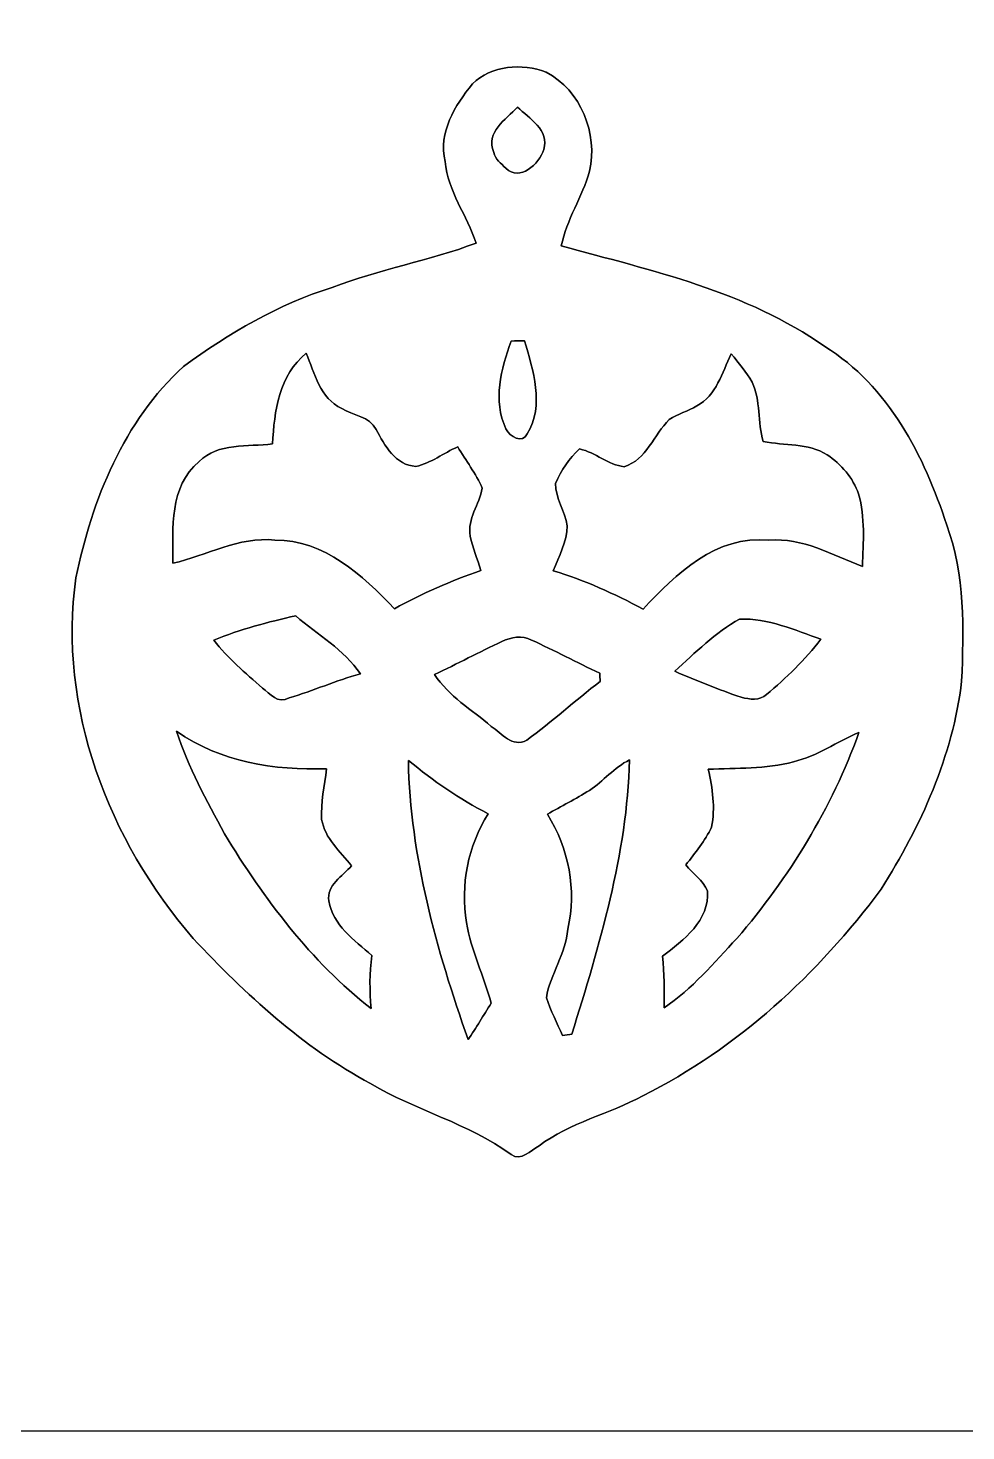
# Model space of a CAD drawing. Header units: centimetres. Extents: x -16.8 to 16.8, y -16.7 to 16.7.
# Drawn here: x -5.11 to 5.67, y -16.67 to -0.55 of the extents above; entities that cross this region are included whole.
import ezdxf

# ---------------------------------------------------------------- set-up
doc = ezdxf.new("R2010")
doc.units = ezdxf.units.CM
doc.header["$MEASUREMENT"] = 0
doc.layers.add('Layer 1', color=7, linetype='Continuous')

msp = doc.modelspace()

# ---------------------------------------------------------------- linework, layer by layer
at = {"layer": 'Layer 1', "color": 7}
for points, knots in [([(-16.77458, 16.66875), (-16.77458, 16.66875), (16.77458, 16.66875), (16.77458, 16.66875), (16.77458, 16.66875), (16.77458, 16.66875), (16.77458, -16.66875), (16.77458, -16.66875), (16.77458, -16.66875), (16.77458, -16.66875), (-16.77458, -16.66875), (-16.77458, -16.66875), (-16.77458, -16.66875), (-16.77458, -16.66875), (-16.77458, 16.66875), (-16.77458, 16.66875), (-16.77458, 16.66875), (-16.77458, 16.66875), (-16.77458, 16.66875), (-16.77458, 16.66875)], [0, 0, 0, 0, 0.16666667, 0.16666667, 0.16666667, 0.16666667, 0.33333333, 0.33333333, 0.33333333, 0.33333333, 0.5, 0.5, 0.5, 0.5, 0.66666667, 0.66666667, 0.66666667, 0.66666667, 1, 1, 1, 1]), ([(-0.00494, -1.1938), (-0.2032, -1.44286), (-0.39829, -1.74801), (-0.31785, -2.08421), (-0.31785, -2.08421), (-0.28504, -2.42641), (-0.06668, -2.70334), (0.03845, -3.02189), (0.03845, -3.02189), (-0.50271, -3.22509), (-1.07597, -3.32423), (-1.61608, -3.53166), (-1.61608, -3.53166), (-2.23591, -3.72428), (-2.80176, -4.058), (-3.32352, -4.43794), (-3.32352, -4.43794), (-4.01179, -5.06624), (-4.37727, -5.97006), (-4.56071, -6.86647), (-4.56071, -6.86647), (-4.77626, -8.36048), (-4.18359, -9.8866), (-3.21345, -11.01055), (-3.21345, -11.01055), (-2.61373, -11.65331), (-1.95545, -12.25867), (-1.17546, -12.67777), (-1.17546, -12.67777), (-0.65476, -12.98681), (-0.05398, -13.13321), (0.43956, -13.49234), (0.43956, -13.49234), (0.55457, -13.58089), (0.66252, -13.44048), (0.76129, -13.39321), (0.76129, -13.39321), (1.11972, -13.1251), (1.56669, -13.03055), (1.95474, -12.81818), (1.95474, -12.81818), (3.04729, -12.27173), (3.96875, -11.42047), (4.69371, -10.44504), (4.69371, -10.44504), (5.15091, -9.72079), (5.5178, -8.91399), (5.61904, -8.05639), (5.61904, -8.05639), (5.64515, -7.45561), (5.65644, -6.83472), (5.44759, -6.2611), (5.44759, -6.2611), (5.19007, -5.46947), (4.77802, -4.66019), (4.0453, -4.2104), (4.0453, -4.2104), (3.14784, -3.57681), (2.05775, -3.33763), (1.01635, -3.0547), (1.01635, -3.0547), (1.07985, -2.75167), (1.25695, -2.49096), (1.34338, -2.19569), (1.34338, -2.19569), (1.44145, -1.76636), (1.24037, -1.264), (0.84384, -1.05939), (0.84384, -1.05939), (0.56762, -0.95179), (0.21202, -0.9779), (-0.00494, -1.1938), (-0.00494, -1.1938), (-0.00494, -1.1938), (-0.00494, -1.1938), (-0.00494, -1.1938)], [0, 0, 0, 0, 0.05, 0.05, 0.05, 0.05, 0.1, 0.1, 0.1, 0.1, 0.15, 0.15, 0.15, 0.15, 0.2, 0.2, 0.2, 0.2, 0.25, 0.25, 0.25, 0.25, 0.3, 0.3, 0.3, 0.3, 0.35, 0.35, 0.35, 0.35, 0.4, 0.4, 0.4, 0.4, 0.45, 0.45, 0.45, 0.45, 0.5, 0.5, 0.5, 0.5, 0.55, 0.55, 0.55, 0.55, 0.6, 0.6, 0.6, 0.6, 0.65, 0.65, 0.65, 0.65, 0.7, 0.7, 0.7, 0.7, 0.75, 0.75, 0.75, 0.75, 0.8, 0.8, 0.8, 0.8, 0.85, 0.85, 0.85, 0.85, 0.9, 0.9, 0.9, 0.9, 1, 1, 1, 1]), ([(0.24024, -1.97979), (0.14534, -1.74343), (0.37782, -1.60479), (0.51364, -1.46121), (0.51364, -1.46121), (0.64805, -1.58433), (0.88441, -1.73002), (0.81703, -1.94592), (0.81703, -1.94592), (0.76024, -2.11279), (0.54363, -2.32269), (0.37924, -2.15971), (0.37924, -2.15971), (0.3235, -2.10785), (0.26, -2.05599), (0.24024, -1.97979)], [0, 0, 0, 0, 0.2, 0.2, 0.2, 0.2, 0.4, 0.4, 0.4, 0.4, 0.6, 0.6, 0.6, 0.6, 1, 1, 1, 1]), ([(0.44168, -4.14761), (0.49177, -4.14584), (0.54187, -4.14443), (0.59267, -4.14302), (0.59267, -4.14302), (0.69321, -4.47746), (0.8255, -4.89021), (0.62653, -5.21229), (0.62653, -5.21229), (0.57221, -5.33435), (0.42263, -5.24404), (0.38171, -5.15691), (0.38171, -5.15691), (0.22754, -4.83023), (0.32244, -4.46758), (0.44168, -4.14761)], [0, 0, 0, 0, 0.2, 0.2, 0.2, 0.2, 0.4, 0.4, 0.4, 0.4, 0.6, 0.6, 0.6, 0.6, 1, 1, 1, 1]), ([(-2.30188, -5.32977), (-2.28177, -4.95371), (-2.22779, -4.53672), (-1.91417, -4.28696), (-1.91417, -4.28696), (-1.81645, -4.51838), (-1.75824, -4.80624), (-1.50636, -4.9209), (-1.50636, -4.9209), (-1.37936, -5.00451), (-1.18286, -5.01086), (-1.11125, -5.1629), (-1.11125, -5.1629), (-1.01494, -5.34529), (-0.88547, -5.57777), (-0.6537, -5.58694), (-0.6537, -5.58694), (-0.47907, -5.54955), (-0.33479, -5.43278), (-0.17251, -5.36293), (-0.17251, -5.36293), (-0.07938, -5.52062), (0.03563, -5.66914), (0.10971, -5.83812), (0.10971, -5.83812), (0.07444, -6.02544), (-0.06385, -6.18807), (-0.02963, -6.38881), (-0.02963, -6.38881), (-0.00141, -6.52321), (0.05292, -6.65057), (0.09384, -6.78215), (0.09384, -6.78215), (-0.24906, -6.90174), (-0.58244, -7.04674), (-0.90029, -7.22242), (-0.90029, -7.22242), (-1.26859, -6.8393), (-1.70568, -6.42832), (-2.27471, -6.43431), (-2.27471, -6.43431), (-2.69169, -6.39022), (-3.05647, -6.61141), (-3.4484, -6.70101), (-3.4484, -6.70101), (-3.44593, -6.29673), (-3.49109, -5.82154), (-3.14643, -5.53261), (-3.14643, -5.53261), (-2.92453, -5.31319), (-2.58551, -5.36293), (-2.30188, -5.32977)], [0, 0, 0, 0, 0.07142857, 0.07142857, 0.07142857, 0.07142857, 0.14285714, 0.14285714, 0.14285714, 0.14285714, 0.21428571, 0.21428571, 0.21428571, 0.21428571, 0.28571429, 0.28571429, 0.28571429, 0.28571429, 0.35714286, 0.35714286, 0.35714286, 0.35714286, 0.42857143, 0.42857143, 0.42857143, 0.42857143, 0.5, 0.5, 0.5, 0.5, 0.57142857, 0.57142857, 0.57142857, 0.57142857, 0.64285714, 0.64285714, 0.64285714, 0.64285714, 0.71428571, 0.71428571, 0.71428571, 0.71428571, 0.78571429, 0.78571429, 0.78571429, 0.78571429, 0.85714286, 0.85714286, 0.85714286, 0.85714286, 1, 1, 1, 1]), ([(2.97145, -4.29542), (3.05576, -4.39914), (3.14149, -4.5025), (3.21028, -4.61821), (3.21028, -4.61821), (3.31364, -4.83094), (3.26813, -5.07965), (3.33939, -5.30154), (3.33939, -5.30154), (3.58246, -5.35129), (3.85339, -5.31283), (4.07247, -5.4543), (4.07247, -5.4543), (4.23192, -5.56295), (4.37303, -5.71747), (4.43371, -5.90444), (4.43371, -5.90444), (4.51273, -6.17432), (4.48804, -6.45866), (4.47851, -6.73629), (4.47851, -6.73629), (4.12785, -6.60964), (3.79377, -6.39868), (3.40431, -6.43608), (3.40431, -6.43608), (2.8007, -6.37046), (2.33539, -6.82413), (1.95686, -7.22701), (1.95686, -7.22701), (1.62631, -7.04991), (1.28517, -6.89363), (0.92463, -6.78709), (0.92463, -6.78709), (0.99378, -6.62058), (1.0795, -6.45442), (1.08585, -6.27027), (1.08585, -6.27027), (1.05974, -6.102), (0.94968, -5.95701), (0.9525, -5.78203), (0.9525, -5.78203), (1.01071, -5.63245), (1.1109, -5.49628), (1.22802, -5.38727), (1.22802, -5.38727), (1.41041, -5.42396), (1.55434, -5.57424), (1.74166, -5.59047), (1.74166, -5.59047), (1.99813, -5.51215), (2.07821, -5.22146), (2.25884, -5.05037), (2.25884, -5.05037), (2.35656, -4.98369), (2.47403, -4.95371), (2.57422, -4.89091), (2.57422, -4.89091), (2.80353, -4.77485), (2.86314, -4.50709), (2.97145, -4.29542)], [0, 0, 0, 0, 0.0625, 0.0625, 0.0625, 0.0625, 0.125, 0.125, 0.125, 0.125, 0.1875, 0.1875, 0.1875, 0.1875, 0.25, 0.25, 0.25, 0.25, 0.3125, 0.3125, 0.3125, 0.3125, 0.375, 0.375, 0.375, 0.375, 0.4375, 0.4375, 0.4375, 0.4375, 0.5, 0.5, 0.5, 0.5, 0.5625, 0.5625, 0.5625, 0.5625, 0.625, 0.625, 0.625, 0.625, 0.6875, 0.6875, 0.6875, 0.6875, 0.75, 0.75, 0.75, 0.75, 0.8125, 0.8125, 0.8125, 0.8125, 0.875, 0.875, 0.875, 0.875, 1, 1, 1, 1]), ([(-2.97568, -7.5819), (-2.67123, -7.45949), (-2.35444, -7.37376), (-2.03447, -7.30426), (-2.03447, -7.30426), (-1.78753, -7.52475), (-1.47532, -7.68703), (-1.29223, -7.97172), (-1.29223, -7.97172), (-1.57127, -8.0451), (-1.83374, -8.16681), (-2.10996, -8.24724), (-2.10996, -8.24724), (-2.24473, -8.32485), (-2.32833, -8.19397), (-2.41794, -8.134), (-2.41794, -8.134), (-2.61232, -7.95937), (-2.81975, -7.79321), (-2.97568, -7.5819)], [0, 0, 0, 0, 0.16666667, 0.16666667, 0.16666667, 0.16666667, 0.33333333, 0.33333333, 0.33333333, 0.33333333, 0.5, 0.5, 0.5, 0.5, 0.66666667, 0.66666667, 0.66666667, 0.66666667, 1, 1, 1, 1]), ([(3.0667, -7.3406), (3.39302, -7.33319), (3.70134, -7.46443), (4.00226, -7.57414), (4.00226, -7.57414), (3.82058, -7.81085), (3.60151, -8.01546), (3.37608, -8.20949), (3.37608, -8.20949), (3.29812, -8.28146), (3.17994, -8.26382), (3.08539, -8.23983), (3.08539, -8.23983), (2.8261, -8.15199), (2.57316, -8.04757), (2.32163, -7.94138), (2.32163, -7.94138), (2.55588, -7.72619), (2.78765, -7.49829), (3.0667, -7.3406)], [0, 0, 0, 0, 0.16666667, 0.16666667, 0.16666667, 0.16666667, 0.33333333, 0.33333333, 0.33333333, 0.33333333, 0.5, 0.5, 0.5, 0.5, 0.66666667, 0.66666667, 0.66666667, 0.66666667, 1, 1, 1, 1]), ([(0.33549, -7.59813), (0.43921, -7.54839), (0.56727, -7.52792), (0.67345, -7.5819), (0.67345, -7.5819), (0.93874, -7.70184), (1.19521, -7.83978), (1.45909, -7.96396), (1.45909, -7.96396), (1.46015, -7.98724), (1.46262, -8.03416), (1.46368, -8.05744), (1.46368, -8.05744), (1.17863, -8.27758), (0.91052, -8.51958), (0.62054, -8.73266), (0.62054, -8.73266), (0.45297, -8.82297), (0.33443, -8.65187), (0.21167, -8.57426), (0.21167, -8.57426), (-0.01023, -8.38306), (-0.27552, -8.22819), (-0.43991, -7.97877), (-0.43991, -7.97877), (-0.17992, -7.85495), (0.07585, -7.72231), (0.33549, -7.59813)], [0, 0, 0, 0, 0.125, 0.125, 0.125, 0.125, 0.25, 0.25, 0.25, 0.25, 0.375, 0.375, 0.375, 0.375, 0.5, 0.5, 0.5, 0.5, 0.625, 0.625, 0.625, 0.625, 0.75, 0.75, 0.75, 0.75, 1, 1, 1, 1]), ([(-3.4036, -8.62894), (-2.90477, -8.98596), (-2.28106, -9.07944), (-1.68028, -9.0611), (-1.68028, -9.0611), (-1.70356, -9.25407), (-1.74978, -9.44809), (-1.73708, -9.64389), (-1.73708, -9.64389), (-1.70251, -9.86084), (-1.52188, -10.00901), (-1.39418, -10.17623), (-1.39418, -10.17623), (-1.49931, -10.29476), (-1.67852, -10.39918), (-1.65559, -10.57981), (-1.65559, -10.57981), (-1.60867, -10.85921), (-1.36137, -11.03171), (-1.16029, -11.20563), (-1.16029, -11.20563), (-1.1871, -11.40813), (-1.1871, -11.61274), (-1.16805, -11.81594), (-1.16805, -11.81594), (-1.86478, -11.27443), (-2.39748, -10.55476), (-2.85503, -9.80793), (-2.85503, -9.80793), (-3.05929, -9.42622), (-3.2706, -9.0424), (-3.4036, -8.62894)], [0, 0, 0, 0, 0.11111111, 0.11111111, 0.11111111, 0.11111111, 0.22222222, 0.22222222, 0.22222222, 0.22222222, 0.33333333, 0.33333333, 0.33333333, 0.33333333, 0.44444444, 0.44444444, 0.44444444, 0.44444444, 0.55555556, 0.55555556, 0.55555556, 0.55555556, 0.66666667, 0.66666667, 0.66666667, 0.66666667, 0.77777778, 0.77777778, 0.77777778, 0.77777778, 1, 1, 1, 1]), ([(3.68723, -8.98102), (3.95746, -8.91716), (4.18536, -8.7503), (4.4383, -8.64341), (4.4383, -8.64341), (4.12856, -9.51089), (3.63573, -10.3124), (3.03636, -11.01019), (3.03636, -11.01019), (2.77213, -11.28959), (2.52095, -11.59228), (2.19816, -11.80783), (2.19816, -11.80783), (2.2038, -11.60956), (2.20416, -11.4106), (2.17981, -11.21375), (2.17981, -11.21375), (2.42111, -11.03348), (2.72591, -10.80311), (2.69663, -10.46339), (2.69663, -10.46339), (2.64548, -10.34239), (2.52801, -10.26442), (2.44863, -10.16529), (2.44863, -10.16529), (2.55658, -10.02736), (2.66947, -9.88942), (2.74532, -9.73138), (2.74532, -9.73138), (2.78941, -9.50983), (2.75519, -9.28441), (2.70686, -9.06709), (2.70686, -9.06709), (3.03389, -9.05122), (3.36762, -9.06709), (3.68723, -8.98102)], [0, 0, 0, 0, 0.1, 0.1, 0.1, 0.1, 0.2, 0.2, 0.2, 0.2, 0.3, 0.3, 0.3, 0.3, 0.4, 0.4, 0.4, 0.4, 0.5, 0.5, 0.5, 0.5, 0.6, 0.6, 0.6, 0.6, 0.7, 0.7, 0.7, 0.7, 0.8, 0.8, 0.8, 0.8, 1, 1, 1, 1]), ([(-0.74013, -8.9662), (-0.45508, -9.19868), (-0.15275, -9.40999), (0.17533, -9.57756), (0.17533, -9.57756), (-0.05256, -9.9508), (-0.14534, -10.39354), (-0.07091, -10.82816), (-0.07091, -10.82816), (-0.02081, -11.14919), (0.12876, -11.44164), (0.21096, -11.75456), (0.21096, -11.75456), (0.12277, -11.89355), (0.04057, -12.03748), (-0.05327, -12.17295), (-0.05327, -12.17295), (-0.41769, -11.14178), (-0.72002, -10.06687), (-0.74013, -8.9662)], [0, 0, 0, 0, 0.16666667, 0.16666667, 0.16666667, 0.16666667, 0.33333333, 0.33333333, 0.33333333, 0.33333333, 0.5, 0.5, 0.5, 0.5, 0.66666667, 0.66666667, 0.66666667, 0.66666667, 1, 1, 1, 1]), ([(1.34091, -9.30981), (1.50283, -9.20362), (1.62454, -9.04381), (1.80234, -8.9602), (1.80234, -8.9602), (1.77271, -10.04323), (1.45662, -11.08534), (1.13806, -12.11192), (1.13806, -12.11192), (1.1116, -12.11545), (1.05869, -12.12321), (1.03223, -12.12674), (1.03223, -12.12674), (0.96837, -11.9828), (0.89711, -11.83993), (0.84561, -11.69141), (0.84561, -11.69141), (0.89041, -11.41906), (1.07244, -11.18517), (1.0922, -10.90366), (1.0922, -10.90366), (1.19486, -10.45175), (1.1049, -9.97338), (0.85725, -9.58427), (0.85725, -9.58427), (1.01812, -9.49219), (1.18251, -9.40647), (1.34091, -9.30981)], [0, 0, 0, 0, 0.125, 0.125, 0.125, 0.125, 0.25, 0.25, 0.25, 0.25, 0.375, 0.375, 0.375, 0.375, 0.5, 0.5, 0.5, 0.5, 0.625, 0.625, 0.625, 0.625, 0.75, 0.75, 0.75, 0.75, 1, 1, 1, 1])]:
    msp.add_open_spline(points, degree=3, knots=knots, dxfattribs=at)
at = {"layer": 'Layer 1', "color": 251}
for points, knots in [([(-0.00494, -1.1938), (0.21202, -0.9779), (0.56762, -0.95179), (0.84384, -1.05939), (0.84384, -1.05939), (1.24037, -1.264), (1.44145, -1.76636), (1.34338, -2.19569), (1.34338, -2.19569), (1.25695, -2.49096), (1.07985, -2.75167), (1.01635, -3.0547), (1.01635, -3.0547), (2.05775, -3.33763), (3.14784, -3.57681), (4.0453, -4.2104), (4.0453, -4.2104), (4.77802, -4.66019), (5.19007, -5.46947), (5.44759, -6.2611), (5.44759, -6.2611), (5.65644, -6.83472), (5.64515, -7.45561), (5.61904, -8.05639), (5.61904, -8.05639), (5.5178, -8.91399), (5.15091, -9.72079), (4.69371, -10.44504), (4.69371, -10.44504), (3.96875, -11.42047), (3.04729, -12.27173), (1.95474, -12.81818), (1.95474, -12.81818), (1.56669, -13.03055), (1.11972, -13.1251), (0.76129, -13.39321), (0.76129, -13.39321), (0.66252, -13.44048), (0.55457, -13.58089), (0.43956, -13.49234), (0.43956, -13.49234), (-0.05398, -13.13321), (-0.65476, -12.98681), (-1.17546, -12.67777), (-1.17546, -12.67777), (-1.95545, -12.25867), (-2.61373, -11.65331), (-3.21345, -11.01055), (-3.21345, -11.01055), (-4.18359, -9.8866), (-4.77626, -8.36048), (-4.56071, -6.86647), (-4.56071, -6.86647), (-4.37727, -5.97006), (-4.01179, -5.06624), (-3.32352, -4.43794), (-3.32352, -4.43794), (-2.80176, -4.058), (-2.23591, -3.72428), (-1.61608, -3.53166), (-1.61608, -3.53166), (-1.07597, -3.32423), (-0.50271, -3.22509), (0.03845, -3.02189), (0.03845, -3.02189), (-0.06668, -2.70334), (-0.28504, -2.42641), (-0.31785, -2.08421), (-0.31785, -2.08421), (-0.39829, -1.74801), (-0.2032, -1.44286), (-0.00494, -1.1938), (-0.00494, -1.1938), (-0.00494, -1.1938), (-0.00494, -1.1938), (-0.00494, -1.1938)], [0, 0, 0, 0, 0.05, 0.05, 0.05, 0.05, 0.1, 0.1, 0.1, 0.1, 0.15, 0.15, 0.15, 0.15, 0.2, 0.2, 0.2, 0.2, 0.25, 0.25, 0.25, 0.25, 0.3, 0.3, 0.3, 0.3, 0.35, 0.35, 0.35, 0.35, 0.4, 0.4, 0.4, 0.4, 0.45, 0.45, 0.45, 0.45, 0.5, 0.5, 0.5, 0.5, 0.55, 0.55, 0.55, 0.55, 0.6, 0.6, 0.6, 0.6, 0.65, 0.65, 0.65, 0.65, 0.7, 0.7, 0.7, 0.7, 0.75, 0.75, 0.75, 0.75, 0.8, 0.8, 0.8, 0.8, 0.85, 0.85, 0.85, 0.85, 0.9, 0.9, 0.9, 0.9, 1, 1, 1, 1]), ([(0.24024, -1.97979), (0.26, -2.05599), (0.3235, -2.10785), (0.37924, -2.15971), (0.37924, -2.15971), (0.54363, -2.32269), (0.76024, -2.11279), (0.81703, -1.94592), (0.81703, -1.94592), (0.88441, -1.73002), (0.64805, -1.58433), (0.51364, -1.46121), (0.51364, -1.46121), (0.37782, -1.60479), (0.14534, -1.74343), (0.24024, -1.97979), (0.24024, -1.97979), (0.24024, -1.97979), (0.24024, -1.97979), (0.24024, -1.97979)], [0, 0, 0, 0, 0.16666667, 0.16666667, 0.16666667, 0.16666667, 0.33333333, 0.33333333, 0.33333333, 0.33333333, 0.5, 0.5, 0.5, 0.5, 0.66666667, 0.66666667, 0.66666667, 0.66666667, 1, 1, 1, 1]), ([(0.44168, -4.14761), (0.32244, -4.46758), (0.22754, -4.83023), (0.38171, -5.15691), (0.38171, -5.15691), (0.42263, -5.24404), (0.57221, -5.33435), (0.62653, -5.21229), (0.62653, -5.21229), (0.8255, -4.89021), (0.69321, -4.47746), (0.59267, -4.14302), (0.59267, -4.14302), (0.54187, -4.14443), (0.49177, -4.14584), (0.44168, -4.14761), (0.44168, -4.14761), (0.44168, -4.14761), (0.44168, -4.14761), (0.44168, -4.14761)], [0, 0, 0, 0, 0.16666667, 0.16666667, 0.16666667, 0.16666667, 0.33333333, 0.33333333, 0.33333333, 0.33333333, 0.5, 0.5, 0.5, 0.5, 0.66666667, 0.66666667, 0.66666667, 0.66666667, 1, 1, 1, 1]), ([(-2.30188, -5.32977), (-2.58551, -5.36293), (-2.92453, -5.31319), (-3.14643, -5.53261), (-3.14643, -5.53261), (-3.49109, -5.82154), (-3.44593, -6.29673), (-3.4484, -6.70101), (-3.4484, -6.70101), (-3.05647, -6.61141), (-2.69169, -6.39022), (-2.27471, -6.43431), (-2.27471, -6.43431), (-1.70568, -6.42832), (-1.26859, -6.8393), (-0.90029, -7.22242), (-0.90029, -7.22242), (-0.58244, -7.04674), (-0.24906, -6.90174), (0.09384, -6.78215), (0.09384, -6.78215), (0.05292, -6.65057), (-0.00141, -6.52321), (-0.02963, -6.38881), (-0.02963, -6.38881), (-0.06385, -6.18807), (0.07444, -6.02544), (0.10971, -5.83812), (0.10971, -5.83812), (0.03563, -5.66914), (-0.07938, -5.52062), (-0.17251, -5.36293), (-0.17251, -5.36293), (-0.33479, -5.43278), (-0.47907, -5.54955), (-0.6537, -5.58694), (-0.6537, -5.58694), (-0.88547, -5.57777), (-1.01494, -5.34529), (-1.11125, -5.1629), (-1.11125, -5.1629), (-1.18286, -5.01086), (-1.37936, -5.00451), (-1.50636, -4.9209), (-1.50636, -4.9209), (-1.75824, -4.80624), (-1.81645, -4.51838), (-1.91417, -4.28696), (-1.91417, -4.28696), (-2.22779, -4.53672), (-2.28177, -4.95371), (-2.30188, -5.32977), (-2.30188, -5.32977), (-2.30188, -5.32977), (-2.30188, -5.32977), (-2.30188, -5.32977)], [0, 0, 0, 0, 0.06666667, 0.06666667, 0.06666667, 0.06666667, 0.13333333, 0.13333333, 0.13333333, 0.13333333, 0.2, 0.2, 0.2, 0.2, 0.26666667, 0.26666667, 0.26666667, 0.26666667, 0.33333333, 0.33333333, 0.33333333, 0.33333333, 0.4, 0.4, 0.4, 0.4, 0.46666667, 0.46666667, 0.46666667, 0.46666667, 0.53333333, 0.53333333, 0.53333333, 0.53333333, 0.6, 0.6, 0.6, 0.6, 0.66666667, 0.66666667, 0.66666667, 0.66666667, 0.73333333, 0.73333333, 0.73333333, 0.73333333, 0.8, 0.8, 0.8, 0.8, 0.86666667, 0.86666667, 0.86666667, 0.86666667, 1, 1, 1, 1]), ([(2.97145, -4.29542), (2.86314, -4.50709), (2.80353, -4.77485), (2.57422, -4.89091), (2.57422, -4.89091), (2.47403, -4.95371), (2.35656, -4.98369), (2.25884, -5.05037), (2.25884, -5.05037), (2.07821, -5.22146), (1.99813, -5.51215), (1.74166, -5.59047), (1.74166, -5.59047), (1.55434, -5.57424), (1.41041, -5.42396), (1.22802, -5.38727), (1.22802, -5.38727), (1.1109, -5.49628), (1.01071, -5.63245), (0.9525, -5.78203), (0.9525, -5.78203), (0.94968, -5.95701), (1.05974, -6.102), (1.08585, -6.27027), (1.08585, -6.27027), (1.0795, -6.45442), (0.99378, -6.62058), (0.92463, -6.78709), (0.92463, -6.78709), (1.28517, -6.89363), (1.62631, -7.04991), (1.95686, -7.22701), (1.95686, -7.22701), (2.33539, -6.82413), (2.8007, -6.37046), (3.40431, -6.43608), (3.40431, -6.43608), (3.79377, -6.39868), (4.12785, -6.60964), (4.47851, -6.73629), (4.47851, -6.73629), (4.48804, -6.45866), (4.51273, -6.17432), (4.43371, -5.90444), (4.43371, -5.90444), (4.37303, -5.71747), (4.23192, -5.56295), (4.07247, -5.4543), (4.07247, -5.4543), (3.85339, -5.31283), (3.58246, -5.35129), (3.33939, -5.30154), (3.33939, -5.30154), (3.26813, -5.07965), (3.31364, -4.83094), (3.21028, -4.61821), (3.21028, -4.61821), (3.14149, -4.5025), (3.05576, -4.39914), (2.97145, -4.29542), (2.97145, -4.29542), (2.97145, -4.29542), (2.97145, -4.29542), (2.97145, -4.29542)], [0, 0, 0, 0, 0.05882353, 0.05882353, 0.05882353, 0.05882353, 0.11764706, 0.11764706, 0.11764706, 0.11764706, 0.17647059, 0.17647059, 0.17647059, 0.17647059, 0.23529412, 0.23529412, 0.23529412, 0.23529412, 0.29411765, 0.29411765, 0.29411765, 0.29411765, 0.35294118, 0.35294118, 0.35294118, 0.35294118, 0.41176471, 0.41176471, 0.41176471, 0.41176471, 0.47058824, 0.47058824, 0.47058824, 0.47058824, 0.52941176, 0.52941176, 0.52941176, 0.52941176, 0.58823529, 0.58823529, 0.58823529, 0.58823529, 0.64705882, 0.64705882, 0.64705882, 0.64705882, 0.70588235, 0.70588235, 0.70588235, 0.70588235, 0.76470588, 0.76470588, 0.76470588, 0.76470588, 0.82352941, 0.82352941, 0.82352941, 0.82352941, 0.88235294, 0.88235294, 0.88235294, 0.88235294, 1, 1, 1, 1]), ([(-2.97568, -7.5819), (-2.81975, -7.79321), (-2.61232, -7.95937), (-2.41794, -8.134), (-2.41794, -8.134), (-2.32833, -8.19397), (-2.24473, -8.32485), (-2.10996, -8.24724), (-2.10996, -8.24724), (-1.83374, -8.16681), (-1.57127, -8.0451), (-1.29223, -7.97172), (-1.29223, -7.97172), (-1.47532, -7.68703), (-1.78753, -7.52475), (-2.03447, -7.30426), (-2.03447, -7.30426), (-2.35444, -7.37376), (-2.67123, -7.45949), (-2.97568, -7.5819), (-2.97568, -7.5819), (-2.97568, -7.5819), (-2.97568, -7.5819), (-2.97568, -7.5819)], [0, 0, 0, 0, 0.14285714, 0.14285714, 0.14285714, 0.14285714, 0.28571429, 0.28571429, 0.28571429, 0.28571429, 0.42857143, 0.42857143, 0.42857143, 0.42857143, 0.57142857, 0.57142857, 0.57142857, 0.57142857, 0.71428571, 0.71428571, 0.71428571, 0.71428571, 1, 1, 1, 1]), ([(3.0667, -7.3406), (2.78765, -7.49829), (2.55588, -7.72619), (2.32163, -7.94138), (2.32163, -7.94138), (2.57316, -8.04757), (2.8261, -8.15199), (3.08539, -8.23983), (3.08539, -8.23983), (3.17994, -8.26382), (3.29812, -8.28146), (3.37608, -8.20949), (3.37608, -8.20949), (3.60151, -8.01546), (3.82058, -7.81085), (4.00226, -7.57414), (4.00226, -7.57414), (3.70134, -7.46443), (3.39302, -7.33319), (3.0667, -7.3406), (3.0667, -7.3406), (3.0667, -7.3406), (3.0667, -7.3406), (3.0667, -7.3406)], [0, 0, 0, 0, 0.14285714, 0.14285714, 0.14285714, 0.14285714, 0.28571429, 0.28571429, 0.28571429, 0.28571429, 0.42857143, 0.42857143, 0.42857143, 0.42857143, 0.57142857, 0.57142857, 0.57142857, 0.57142857, 0.71428571, 0.71428571, 0.71428571, 0.71428571, 1, 1, 1, 1]), ([(0.33549, -7.59813), (0.07585, -7.72231), (-0.17992, -7.85495), (-0.43991, -7.97877), (-0.43991, -7.97877), (-0.27552, -8.22819), (-0.01023, -8.38306), (0.21167, -8.57426), (0.21167, -8.57426), (0.33443, -8.65187), (0.45297, -8.82297), (0.62054, -8.73266), (0.62054, -8.73266), (0.91052, -8.51958), (1.17863, -8.27758), (1.46368, -8.05744), (1.46368, -8.05744), (1.46262, -8.03416), (1.46015, -7.98724), (1.45909, -7.96396), (1.45909, -7.96396), (1.19521, -7.83978), (0.93874, -7.70184), (0.67345, -7.5819), (0.67345, -7.5819), (0.56727, -7.52792), (0.43921, -7.54839), (0.33549, -7.59813), (0.33549, -7.59813), (0.33549, -7.59813), (0.33549, -7.59813), (0.33549, -7.59813)], [0, 0, 0, 0, 0.11111111, 0.11111111, 0.11111111, 0.11111111, 0.22222222, 0.22222222, 0.22222222, 0.22222222, 0.33333333, 0.33333333, 0.33333333, 0.33333333, 0.44444444, 0.44444444, 0.44444444, 0.44444444, 0.55555556, 0.55555556, 0.55555556, 0.55555556, 0.66666667, 0.66666667, 0.66666667, 0.66666667, 0.77777778, 0.77777778, 0.77777778, 0.77777778, 1, 1, 1, 1]), ([(-3.4036, -8.62894), (-3.2706, -9.0424), (-3.05929, -9.42622), (-2.85503, -9.80793), (-2.85503, -9.80793), (-2.39748, -10.55476), (-1.86478, -11.27443), (-1.16805, -11.81594), (-1.16805, -11.81594), (-1.1871, -11.61274), (-1.1871, -11.40813), (-1.16029, -11.20563), (-1.16029, -11.20563), (-1.36137, -11.03171), (-1.60867, -10.85921), (-1.65559, -10.57981), (-1.65559, -10.57981), (-1.67852, -10.39918), (-1.49931, -10.29476), (-1.39418, -10.17623), (-1.39418, -10.17623), (-1.52188, -10.00901), (-1.70251, -9.86084), (-1.73708, -9.64389), (-1.73708, -9.64389), (-1.74978, -9.44809), (-1.70356, -9.25407), (-1.68028, -9.0611), (-1.68028, -9.0611), (-2.28106, -9.07944), (-2.90477, -8.98596), (-3.4036, -8.62894), (-3.4036, -8.62894), (-3.4036, -8.62894), (-3.4036, -8.62894), (-3.4036, -8.62894)], [0, 0, 0, 0, 0.1, 0.1, 0.1, 0.1, 0.2, 0.2, 0.2, 0.2, 0.3, 0.3, 0.3, 0.3, 0.4, 0.4, 0.4, 0.4, 0.5, 0.5, 0.5, 0.5, 0.6, 0.6, 0.6, 0.6, 0.7, 0.7, 0.7, 0.7, 0.8, 0.8, 0.8, 0.8, 1, 1, 1, 1]), ([(3.68723, -8.98102), (3.36762, -9.06709), (3.03389, -9.05122), (2.70686, -9.06709), (2.70686, -9.06709), (2.75519, -9.28441), (2.78941, -9.50983), (2.74532, -9.73138), (2.74532, -9.73138), (2.66947, -9.88942), (2.55658, -10.02736), (2.44863, -10.16529), (2.44863, -10.16529), (2.52801, -10.26442), (2.64548, -10.34239), (2.69663, -10.46339), (2.69663, -10.46339), (2.72591, -10.80311), (2.42111, -11.03348), (2.17981, -11.21375), (2.17981, -11.21375), (2.20416, -11.4106), (2.2038, -11.60956), (2.19816, -11.80783), (2.19816, -11.80783), (2.52095, -11.59228), (2.77213, -11.28959), (3.03636, -11.01019), (3.03636, -11.01019), (3.63573, -10.3124), (4.12856, -9.51089), (4.4383, -8.64341), (4.4383, -8.64341), (4.18536, -8.7503), (3.95746, -8.91716), (3.68723, -8.98102), (3.68723, -8.98102), (3.68723, -8.98102), (3.68723, -8.98102), (3.68723, -8.98102)], [0, 0, 0, 0, 0.09090909, 0.09090909, 0.09090909, 0.09090909, 0.18181818, 0.18181818, 0.18181818, 0.18181818, 0.27272727, 0.27272727, 0.27272727, 0.27272727, 0.36363636, 0.36363636, 0.36363636, 0.36363636, 0.45454545, 0.45454545, 0.45454545, 0.45454545, 0.54545455, 0.54545455, 0.54545455, 0.54545455, 0.63636364, 0.63636364, 0.63636364, 0.63636364, 0.72727273, 0.72727273, 0.72727273, 0.72727273, 0.81818182, 0.81818182, 0.81818182, 0.81818182, 1, 1, 1, 1]), ([(-0.74013, -8.9662), (-0.72002, -10.06687), (-0.41769, -11.14178), (-0.05327, -12.17295), (-0.05327, -12.17295), (0.04057, -12.03748), (0.12277, -11.89355), (0.21096, -11.75456), (0.21096, -11.75456), (0.12876, -11.44164), (-0.02081, -11.14919), (-0.07091, -10.82816), (-0.07091, -10.82816), (-0.14534, -10.39354), (-0.05256, -9.9508), (0.17533, -9.57756), (0.17533, -9.57756), (-0.15275, -9.40999), (-0.45508, -9.19868), (-0.74013, -8.9662), (-0.74013, -8.9662), (-0.74013, -8.9662), (-0.74013, -8.9662), (-0.74013, -8.9662)], [0, 0, 0, 0, 0.14285714, 0.14285714, 0.14285714, 0.14285714, 0.28571429, 0.28571429, 0.28571429, 0.28571429, 0.42857143, 0.42857143, 0.42857143, 0.42857143, 0.57142857, 0.57142857, 0.57142857, 0.57142857, 0.71428571, 0.71428571, 0.71428571, 0.71428571, 1, 1, 1, 1]), ([(1.34091, -9.30981), (1.18251, -9.40647), (1.01812, -9.49219), (0.85725, -9.58427), (0.85725, -9.58427), (1.1049, -9.97338), (1.19486, -10.45175), (1.0922, -10.90366), (1.0922, -10.90366), (1.07244, -11.18517), (0.89041, -11.41906), (0.84561, -11.69141), (0.84561, -11.69141), (0.89711, -11.83993), (0.96837, -11.9828), (1.03223, -12.12674), (1.03223, -12.12674), (1.05869, -12.12321), (1.1116, -12.11545), (1.13806, -12.11192), (1.13806, -12.11192), (1.45662, -11.08534), (1.77271, -10.04323), (1.80234, -8.9602), (1.80234, -8.9602), (1.62454, -9.04381), (1.50283, -9.20362), (1.34091, -9.30981)], [0, 0, 0, 0, 0.125, 0.125, 0.125, 0.125, 0.25, 0.25, 0.25, 0.25, 0.375, 0.375, 0.375, 0.375, 0.5, 0.5, 0.5, 0.5, 0.625, 0.625, 0.625, 0.625, 0.75, 0.75, 0.75, 0.75, 1, 1, 1, 1])]:
    msp.add_open_spline(points, degree=3, knots=knots, dxfattribs=at)

doc.saveas('drawing.dxf')
